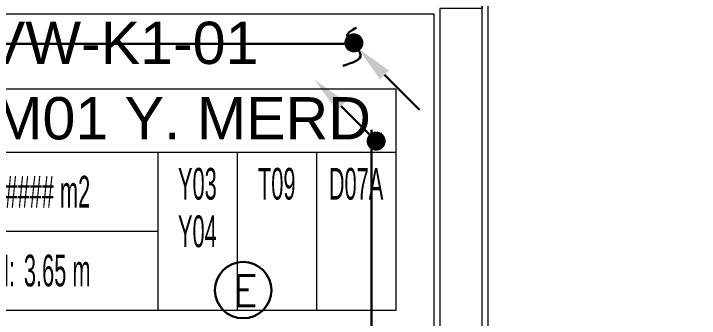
# Model space of a CAD drawing. Extents: x -2012 to 34975, y -1043 to 8321.
# Drawn here: x 17234.8 to 17477.8, y 512.5 to 620.6 of the extents above; entities that cross this region are included whole.
import ezdxf
from ezdxf.enums import TextEntityAlignment as Align

# ---------------------------------------------------------------- set-up
doc = ezdxf.new("R2010")
doc.units = 0
doc.header["$LTSCALE"] = 25
doc.layers.get('0').update_dxf_attribs({"color": 9, "lineweight": 9})
for name, color, linetype, lineweight in [('00', 9, 'Continuous', 9), ('14', 9, 'Continuous', 9), ('21_MAHAL', 9, 'Continuous', 9), ('E-ACİL AYDINLATMA KİTİ', 7, 'Continuous', 30), ('E-KABLO', 7, 'Continuous', 30), ('E-YUKARI ÇIKAN HAT', 7, 'Continuous', 30), ('E-YUKARIDAN GELEN HAT', 7, 'Continuous', 30)]:
    doc.layers.add(name, color=color, linetype=linetype, lineweight=lineweight)
doc.styles.add('Arial', font='arial.ttf', dxfattribs={"height": 2.5})
doc.styles.add('E-YAZI', font='txttw.shx')
doc.styles.add('MuuM_TEXT-STANDART', font='ARIALN.TTF')

# ---------------------------------------------------------------- blocks, each defined once
blk = doc.blocks.new('0_roomno2')
blk.add_lwpolyline([(19.375, -10.5), (0, -10.5), (0, 0), (19.375, 0)], close=True)
for points in [[(0, -3), (19.375, -3)], [(8.125, -3), (8.125, -10.5)], [(11.875, -3), (11.875, -10.5)], [(15.625, -3), (15.625, -10.5)], [(0, -6.75), (8.125, -6.75)]]:
    blk.add_lwpolyline(points)
at = {"style": 'MuuM_TEXT-STANDART', "width": 0.6}
blk.add_text('H:', height=1.5, dxfattribs=at).set_placement((0.35, -8.608), align=Align.MIDDLE_LEFT)
at = {"style": 'Arial'}
blk.add_attdef('ODANO', (0, 1.17), '', height=2, dxfattribs=at)
blk.add_attdef('MEKANADI', text='', height=2, dxfattribs=at).set_placement((0.35, -3), align=Align.BOTTOM_LEFT)
at = {"style": 'MuuM_TEXT-STANDART', "width": 0.6}
for tag, p in [('YER01', (10, -4.5)), ('TAVAN01', (13.75, -4.5)), ('DUVAR01', (17.5, -4.5)), ('YER02', (10, -6.75)), ('TAVAN02', (13.75, -6.75)), ('DUVAR02', (17.5, -6.75)), ('YER03', (10, -9)), ('TAVAN03', (13.75, -9)), ('DUVAR03', (17.5, -9))]:
    blk.add_attdef(tag, text='', height=1.5, dxfattribs=at).set_placement(p, align=Align.MIDDLE_CENTER)
for tag, p in [('M2', (0.35, -4.875)), ('TEMIZTAVANYUKSEKLIGI', (1.8, -8.608))]:
    blk.add_attdef(tag, text='', height=1.5, dxfattribs=at).set_placement(p, align=Align.MIDDLE_LEFT)
blk = doc.blocks.new('100_ACİL AYDINLATMA KİTİ')
at = {"layer": 'E-ACİL AYDINLATMA KİTİ', "color": 3}
blk.add_circle((0, 0), 1.251, dxfattribs=at)
at = {"layer": 'E-ACİL AYDINLATMA KİTİ', "color": 3, "style": 'E-YAZI'}
blk.add_text('E', height=1.34, dxfattribs=at).set_placement((-0.448, -0.694))
blk = doc.blocks.new('100_YUKARIDAN GELEN HAT')
at = {"layer": 'E-YUKARIDAN GELEN HAT', "color": 3, "linetype": 'Continuous'}
blk.add_line((2.277, 2.174), (4.749, 4.645), dxfattribs=at)
at = {"layer": 'E-YUKARIDAN GELEN HAT', "color": 4, "linetype": 'Continuous', "const_width": 0.675}
blk.add_lwpolyline([(-0.338, 0, 1), (0.338, 0, 1)], format="xyb", close=True, dxfattribs=at)
at = {"layer": 'E-YUKARIDAN GELEN HAT', "color": 3, "linetype": 'Continuous'}
blk.add_solid([(2.595, 1.856), (1.958, 2.493), (0.367, 0.266)], dxfattribs=at)
blk = doc.blocks.new('100_YUKARI ÇIKAN HAT')
at = {"layer": 'E-YUKARI ÇIKAN HAT', "color": 3, "linetype": 'Continuous'}
blk.add_line((2.472, 2.471), (0, 0), dxfattribs=at)
at = {"layer": 'E-YUKARI ÇIKAN HAT', "color": 4, "linetype": 'Continuous', "const_width": 0.675}
blk.add_lwpolyline([(-0.338, 0, 1), (0.337, 0, 1)], format="xyb", close=True, dxfattribs=at)
at = {"layer": 'E-YUKARI ÇIKAN HAT', "color": 3, "linetype": 'Continuous'}
blk.add_solid([(2.154, 2.789), (2.79, 2.152), (4.382, 4.379)], dxfattribs=at)

msp = doc.modelspace()

# ---------------------------------------------------------------- linework, layer by layer
at = {"layer": '00'}
msp.add_lwpolyline([(17475.84, 742.5), (17475.84, 757.5), (16820.84, 757.5), (16820.84, 777.5), (16800.84, 777.5), (16800.84, 662.5), (16820.84, 662.5), (16820.84, 742.5), (17385.84, 742.5), (17385.84, 662.5), (17400.84, 662.5), (17400.84, 622.5), (17385.84, 622.5), (17385.84, 479.5), (17400.84, 479.5), (17400.84, 742.5)], close=True, dxfattribs=at)
at = {"layer": '14'}
for points in [[(17477.84, 740.5), (17402.84, 740.5), (17402.84, 477.5), (17383.84, 477.5)], [(17383.84, 477.5), (17383.84, 620.5), (17383.84, 620.5), (17383.84, 620.5), (16852.84, 620.5), (16852.84, 354.5), (17383.84, 354.5), (17383.84, 354.5), (17383.84, 354.5), (17383.84, 371.5)]]:
    msp.add_lwpolyline(points, dxfattribs=at)
at = {"layer": 'E-KABLO', "color": 6}
for p, q in [((17354.79, 609.89), (16859.58, 609.89)), ((17361.63, 365.5), (17361.63, 579.46))]:
    msp.add_line(p, q, dxfattribs=at)
at = {"layer": 'E-KABLO'}
msp.add_spline([(17356.3, 615.61), (17353.04, 613.05), (17357.79, 606.02), (17351.46, 602.11)], degree=3, dxfattribs=at)

# ---------------------------------------------------------------- block references
at = {"layer": '21_MAHAL'}
ref = msp.add_blockref('0_roomno2', (17224.92, 594.01), dxfattribs=dict(at, xscale=7.5, yscale=7.5, zscale=7.5))
ref.add_attrib('ODANO', 'VW-K1-01', (17224.92, 602.78), dxfattribs={"layer": '0', "height": 15, "style": 'Arial'})
ref.add_attrib('MEKANADI', 'M01 Y. MERD.', dxfattribs={"layer": '0', "height": 15, "style": 'Arial'}).set_placement((17227.55, 571.51), align=Align.BOTTOM_LEFT)
ref.add_attrib('M2', '##### m2', dxfattribs={"layer": '0', "height": 11.25, "style": 'MuuM_TEXT-STANDART', "width": 0.6}).set_placement((17227.55, 557.45), align=Align.MIDDLE_LEFT)
ref.add_attrib('TEMIZTAVANYUKSEKLIGI', '3.65 m', dxfattribs={"layer": '0', "height": 11.25, "style": 'MuuM_TEXT-STANDART', "width": 0.6}).set_placement((17238.42, 529.45), align=Align.MIDDLE_LEFT)
ref.add_attrib('YER01', 'Y03', dxfattribs={"layer": '0', "height": 11.25, "style": 'MuuM_TEXT-STANDART', "width": 0.6}).set_placement((17299.92, 560.26), align=Align.MIDDLE_CENTER)
ref.add_attrib('TAVAN01', 'T09', dxfattribs={"layer": '0', "height": 11.25, "style": 'MuuM_TEXT-STANDART', "width": 0.6}).set_placement((17328.05, 560.26), align=Align.MIDDLE_CENTER)
ref.add_attrib('DUVAR01', 'D07A', dxfattribs={"layer": '0', "height": 11.25, "style": 'MuuM_TEXT-STANDART', "width": 0.6}).set_placement((17356.17, 560.26), align=Align.MIDDLE_CENTER)
ref.add_attrib('YER02', 'Y04', dxfattribs={"layer": '0', "height": 11.25, "style": 'MuuM_TEXT-STANDART', "width": 0.6}).set_placement((17299.92, 543.38), align=Align.MIDDLE_CENTER)
at = {"layer": 'E-ACİL AYDINLATMA KİTİ', "xscale": 8, "yscale": 8, "zscale": 8}
msp.add_blockref('100_ACİL AYDINLATMA KİTİ', (17316.13, 522.51), dxfattribs=at)
at = {"layer": 'E-YUKARI ÇIKAN HAT', "xscale": -5, "yscale": 5, "zscale": 5}
msp.add_blockref('100_YUKARI ÇIKAN HAT', (17363.28, 575.4), dxfattribs=at)
at = {"layer": 'E-YUKARIDAN GELEN HAT', "xscale": 5, "yscale": 5, "zscale": 5, "rotation": 270}
msp.add_blockref('100_YUKARIDAN GELEN HAT', (17355.4, 610.27), dxfattribs=at)

doc.saveas('drawing.dxf')
